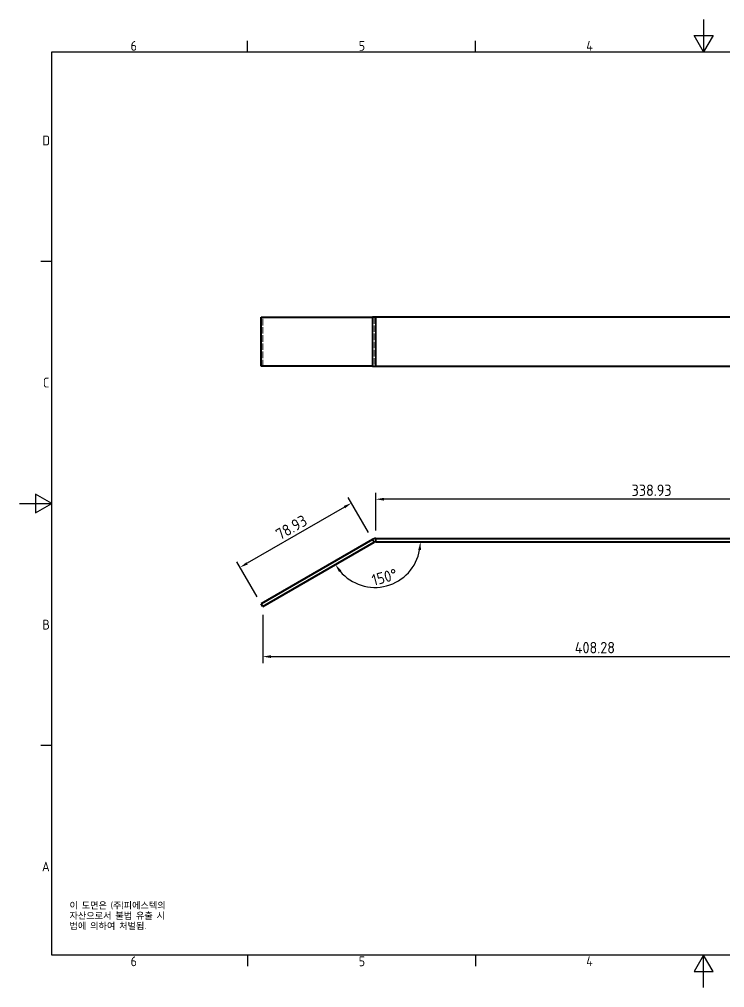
# Model space of a CAD drawing. Header units: millimetres. Extents: x 0 to 840, y 0 to 594.
# Drawn here: x 0 to 433, y 0 to 594 of the extents above; entities that cross this region are included whole.
import ezdxf

# ---------------------------------------------------------------- set-up
doc = ezdxf.new("R2010")
doc.units = ezdxf.units.MM
doc.header["$LTSCALE"] = 2
doc.linetypes.add('DASHED', pattern=[0.2067, 0.1654, -0.0413])
doc.layers.get('0').update_dxf_attribs({"color": 3, "lineweight": 25})
for name, color, linetype, lineweight in [('가려진 것(ISO)', 2, 'DASHED', 18), ('가려진 좁은 것(ISO)', 2, 'DASHED', 18), ('가시적인 것(ISO)', 3, 'Continuous', 40), ('가시적인 좁은 것(ISO)', 3, 'Continuous', 35), ('경계(ISO)', 7, 'Continuous', 25), ('기호(ISO)', 5, 'Continuous', 25), ('치수(ISO)', 2, 'Continuous', 25)]:
    doc.layers.add(name, color=color, linetype=linetype, lineweight=lineweight)
doc.styles.add('문자 텍스트_M2B', font='isocp.shx')
doc.styles.add('문자 텍스트_PSTEK_POSCO', font='isocp.shx')
doc.styles.add('치수 텍스트_PSTEK_POSCO', font='isocp.shx')
doc.dimstyles.new('치수_PSTEK_POSCO', dxfattribs={"dimscale": 2, "dimtxt": 3.5, "dimasz": 2.5, "dimexe": 2, "dimexo": 2.5, "dimgap": 1, "dimtad": 1, "dimrnd": 1e-08, "dimdsep": 46, "dimtxsty": '치수 텍스트_PSTEK_POSCO', "dimcen": 0.09, "dimdle": 10, "dimclrd": 7, "dimclre": 7, "dimclrt": 2, "dimadec": 1, "dimazin": 2, "dimtfac": 1, "dimtmove": 0, "dimatfit": 3, "dimfxl": 0, "dimtolj": 1, "dimlwd": -1, "dimlwe": -1, "dimarcsym": 0})

# ---------------------------------------------------------------- blocks, each defined once
blk = doc.blocks.new('경계 Default Border')
at = {"layer": '경계(ISO)'}
for p, q in [((70, 287.0000076293945), (70, 290.4000091552734)), ((140, 287.0000076293945), (140, 290.4000091552734)), ((10, 222.7499961853027), (6.599999666213989, 222.7499961853027)), ((10, 74.25000190734863), (6.599999666213989, 74.25000190734863)), ((70, 10), (70, 6.599999666213989)), ((140, 10), (140, 6.599999666213989))]:
    blk.add_line(p, q, dxfattribs=at)
at = {"layer": '경계(ISO)', "flags": 128}
for points in [[(210, 297.0000076293945), (210, 287.0000076293945), (207.1132469177246, 292.0000076293945), (212.8867530822754, 292.0000076293945), (210, 287.0000076293945)], [(10, 10), (10, 287.0000076293945), (410, 287.0000076293945), (410, 10), (10, 10)], [(0, 148.5000038146973), (10, 148.5000038146973), (5, 151.3867473602295), (5, 145.6132507324219), (10, 148.5000038146973)], [(210, 0), (210, 10), (207.1132469177246, 5), (212.8867530822754, 5), (210, 10)]]:
    blk.add_lwpolyline(points, dxfattribs=at)
at = {"layer": '경계(ISO)', "color": 2, "char_height": 3.00000011920929, "attachment_point": 7, "style": '문자 텍스트_M2B'}
for s, insert in [('6', (34.14453946055966, 287.3713945155963)), ('5', (104.1445394605597, 287.3713945155963)), ('4', (173.9734701308116, 287.4)), ('D', (7.078270083685684, 258.3463944559917)), ('C', (7.244539400955009, 184.0963944559917)), ('B', (7.078270083685684, 109.8463944559917)), ('A', (6.914400698149937, 35.61784856929444)), ('6', (34.14453946055966, 6.57139439638704)), ('5', (104.1445394605597, 6.57139439638704)), ('4', (173.9734701308116, 6.59999988079071))]:
    blk.add_mtext(s, dxfattribs=dict(at, insert=insert))
blk = doc.blocks.new('*D25')
at = {"layer": 'Defpoints', "color": 0, "transparency": 16777216}
for p in [(218.7325461613196, 299.6320718833257), (218.7325461613196, 275.478710975089), (557.6607493915951, 275.478710975089)]:
    blk.add_point(p, dxfattribs=at)
at = {"layer": '치수(ISO)', "color": 7, "transparency": 16777216}
for p, q in [((218.7325461613196, 280.478710975089), (218.7325461613196, 303.6320718833257)), ((557.6607493915951, 280.478710975089), (557.6607493915951, 303.6320718833257)), ((552.6607493915951, 299.6320718833257), (223.7325461613196, 299.6320718833257))]:
    blk.add_line(p, q, dxfattribs=at)
for points in [[(223.7325461613196, 300.465405216659), (223.7325461613196, 298.7987385499924), (218.7325461613196, 299.6320718833257)], [(552.6607493915951, 300.465405216659), (552.6607493915951, 298.7987385499924), (557.6607493915951, 299.6320718833257)]]:
    blk.add_solid(points, dxfattribs=at)
at = {"layer": '치수(ISO)', "color": 2, "transparency": 16777216, "insert": (375.7894428728968, 305.1320718833257), "char_height": 7, "attachment_point": 4, "style": '치수 텍스트_PSTEK_POSCO'}
blk.add_mtext('\\A1;338.93', dxfattribs=at)
blk = doc.blocks.new('*D26')
at = {"layer": 'Defpoints', "color": 0, "transparency": 16777216}
for p in [(218.1966477764573, 273.478710975089), (223.1966477764573, 273.478710975089), (213.3447339689101, 245.9621404079955), (149.3787170888396, 233.7466601675209)]:
    blk.add_point(p, dxfattribs=at)
at = {"layer": '치수(ISO)', "color": 7, "transparency": 16777216}
blk.add_arc((218.1966477764573, 273.478710975089), 27.94105802165882, 220.2667021626673, 349.7332978373323, dxfattribs=at)
for points in [[(244.8603445201179, 268.5733269320284), (246.5203264410023, 268.424203492843), (246.1377057981161, 273.4787109750891)], [(196.1948762654568, 254.9395397595731), (197.557901059173, 255.8986754066495), (193.9989817210856, 259.5081819642598)]]:
    blk.add_solid(points, dxfattribs=at)
at = {"layer": '치수(ISO)', "color": 2, "transparency": 16777216, "insert": (216.5671921222874, 249.8094068154279), "char_height": 7, "attachment_point": 4, "rotation": 14.99999999999978, "style": '치수 텍스트_PSTEK_POSCO'}
blk.add_mtext('\\A1;150°', dxfattribs=at)
blk = doc.blocks.new('*D27')
at = {"layer": 'Defpoints', "color": 0, "transparency": 16777216}
for p in [(557.6607493915951, 273.478710975089), (149.3787170888396, 233.7466601675208), (557.6607493915951, 203.0792147386321)]:
    blk.add_point(p, dxfattribs=at)
at = {"layer": '치수(ISO)', "color": 7, "transparency": 16777216}
for p, q in [((557.6607493915951, 268.478710975089), (557.6607493915951, 199.0792147386321)), ((149.3787170888396, 228.7466601675208), (149.3787170888396, 199.0792147386321)), ((154.3787170888396, 203.0792147386321), (552.6607493915951, 203.0792147386321))]:
    blk.add_line(p, q, dxfattribs=at)
for points in [[(154.3787170888396, 203.9125480719655), (154.3787170888396, 202.2458814052988), (149.3787170888396, 203.0792147386321)], [(552.6607493915951, 203.9125480719655), (552.6607493915951, 202.2458814052988), (557.6607493915951, 203.0792147386321)]]:
    blk.add_solid(points, dxfattribs=at)
at = {"layer": '치수(ISO)', "color": 2, "transparency": 16777216, "insert": (340.9197332402173, 208.5799037150101), "char_height": 7, "attachment_point": 4, "style": '치수 텍스트_PSTEK_POSCO'}
blk.add_mtext('\\A1;408.28', dxfattribs=at)
blk = doc.blocks.new('*D28')
at = {"layer": 'Defpoints', "color": 0, "transparency": 16777216}
for p in [(216.7325461613196, 274.9428125902268), (135.4821789949291, 257.8161701954908), (148.3787170888396, 235.4787109750898)]:
    blk.add_point(p, dxfattribs=at)
at = {"layer": '치수(ISO)', "color": 7, "transparency": 16777216}
for p, q in [((214.2325461613197, 279.272939609149), (201.8360080674092, 300.7443734257656)), ((199.505881048487, 294.7802718106278), (139.8123060138514, 260.3161701954908)), ((145.8787170888397, 239.808837994012), (133.4821789949292, 261.2802718106286))]:
    blk.add_line(p, q, dxfattribs=at)
for points in [[(199.0892143818203, 295.5019596471149), (199.9225477151536, 294.0585839741408), (203.8360080674092, 297.2802718106278)], [(139.3956393471847, 261.0378580319778), (140.228972680518, 259.5944823590037), (135.4821789949291, 257.8161701954908)]]:
    blk.add_solid(points, dxfattribs=at)
at = {"layer": '치수(ISO)', "color": 2, "transparency": 16777216, "insert": (158.2859011339987, 277.3327582720935), "char_height": 7, "attachment_point": 4, "rotation": 29.999999999999357, "style": '치수 텍스트_PSTEK_POSCO'}
blk.add_mtext('\\A1;78.93', dxfattribs=at)

msp = doc.modelspace()

# ---------------------------------------------------------------- linework, layer by layer
at = {"layer": '가려진 것(ISO)', "ltscale": 12.09482383728027}
msp.add_line((149.3787170888816, 381.2105752641309), (149.3787170888816, 411.2105752641309), dxfattribs=at)
at = {"layer": '가려진 좁은 것(ISO)', "ltscale": 12.09482383728027}
msp.add_line((217.7325461613616, 411.2105752641426), (217.7325461613616, 381.2105752641426), dxfattribs=at)
at = {"layer": '가시적인 것(ISO)'}
for p, q in [((148.3787170888816, 411.2105752641313), (216.7325461613616, 411.210575264143)), ((148.3787170888816, 381.2105752641313), (148.3787170888816, 411.2105752641313)), ((218.7325461613616, 411.2105752641432), (216.7325461613616, 411.210575264143)), ((557.6607493916372, 411.2105752641432), (218.7325461613617, 411.2105752641432)), ((216.7325461613616, 381.210575264143), (148.3787170888816, 381.2105752641313)), ((216.7325461613616, 381.210575264143), (218.7325461613616, 381.2105752641432)), ((218.7325461613616, 381.2105752641432), (557.6607493916371, 381.2105752641431)), ((216.7325461613196, 274.9428125902268), (148.3787170888396, 235.4787109750897)), ((218.7325461613196, 275.478710975089), (557.6607493915951, 275.478710975089)), ((218.7325461613196, 273.478710975089), (557.6607493915951, 273.478710975089)), ((149.3787170888396, 233.7466601675208), (217.7325461613196, 273.2107617826579)), ((149.3787170888396, 233.7466601675208), (148.3787170888396, 235.4787109750897))]:
    msp.add_line(p, q, dxfattribs=at)
for centre, radius, start, end in [((218.7325461613196, 271.478710975089), 3.999999999999967, 90, 119.9999999999996), ((218.7325461613196, 271.4787109750886), 2.000000000000315, 90.00000000000203, 119.9999999999977)]:
    msp.add_arc(centre, radius, start, end, dxfattribs=at)
at = {"layer": '가시적인 좁은 것(ISO)'}
for p, q in [((216.7325461613616, 381.210575264143), (216.7325461613616, 411.210575264143)), ((218.7325461613616, 411.2105752641432), (218.7325461613616, 381.2105752641432)), ((217.7325461613196, 273.2107617826579), (216.7325461613196, 274.9428125902268)), ((218.7325461613196, 275.478710975089), (218.7325461613196, 273.478710975089))]:
    msp.add_line(p, q, dxfattribs=at)

# ---------------------------------------------------------------- block references
at = {"xscale": 2, "yscale": 2, "zscale": 2}
msp.add_blockref('경계 Default Border', (0, 0), dxfattribs=at)

# ---------------------------------------------------------------- texts
at = {"layer": '기호(ISO)', "color": 7, "insert": (30.78925080976877, 52.45654487984861), "char_height": 4.000000059604645, "width": 102.480276521085, "attachment_point": 1, "line_spacing_factor": 0.9442214369773865, "style": '문자 텍스트_PSTEK_POSCO'}
msp.add_mtext('{이 도면은 (주)피에스텍의\\P자산으로서 불법 유출 시 \\P법에 의하여 처벌됨.}', dxfattribs=at)

# ---------------------------------------------------------------- dimensions: what is measured, and where the dimension line sits
at = {"layer": '치수(ISO)', "color": 7}
for base, p1, p2, angle, picture, middle in [((218.7325461613196, 299.6320718833257), (557.6607493915951, 275.478710975089), (218.7325461613196, 275.478710975089), 180, '*D25', (388.1966477764573, 299.6320718833257)), ((135.4821789949291, 257.8161701954908), (216.7325461613196, 274.9428125902268), (148.3787170888396, 235.4787109750897), 29.99999999999936, '*D28', (169.6590935311691, 277.5482210030593)), ((557.6607493915951, 203.0792147386321), (149.3787170888396, 233.7466601675208), (557.6607493915951, 273.478710975089), 180, '*D27', (353.5197332402174, 203.0792147386321))]:
    dim = msp.add_linear_dim(base=base, p1=p1, p2=p2, angle=angle, dimstyle='치수_PSTEK_POSCO', override={"dimdec": 2, "dimtp": 0, "dimtm": -0, "dimtdec": 2, "dimtofl": 0, "dimatfit": 1}, dxfattribs=at)
    dim.commit()
    dim.dimension.update_dxf_attribs({"geometry": picture, "text_midpoint": middle, "dimtype": 160})
dim = msp.add_angular_dim_3p(base=(213.3447339689101, 245.9621404079955), center=(218.1966477764573, 273.478710975089), p1=(149.3787170888396, 233.7466601675208), p2=(223.1966477764573, 273.478710975089), dimstyle='치수_PSTEK_POSCO', override={"dimse1": 1, "dimse2": 1, "dimadec": 1, "dimtp": 0, "dimtm": -0, "dimtdec": 2}, dxfattribs=at)
dim.commit()
dim.dimension.update_dxf_attribs({"geometry": '*D26', "text_midpoint": (225.4283257327771, 246.4897214181274), "dimtype": 165})

doc.saveas('drawing.dxf')
